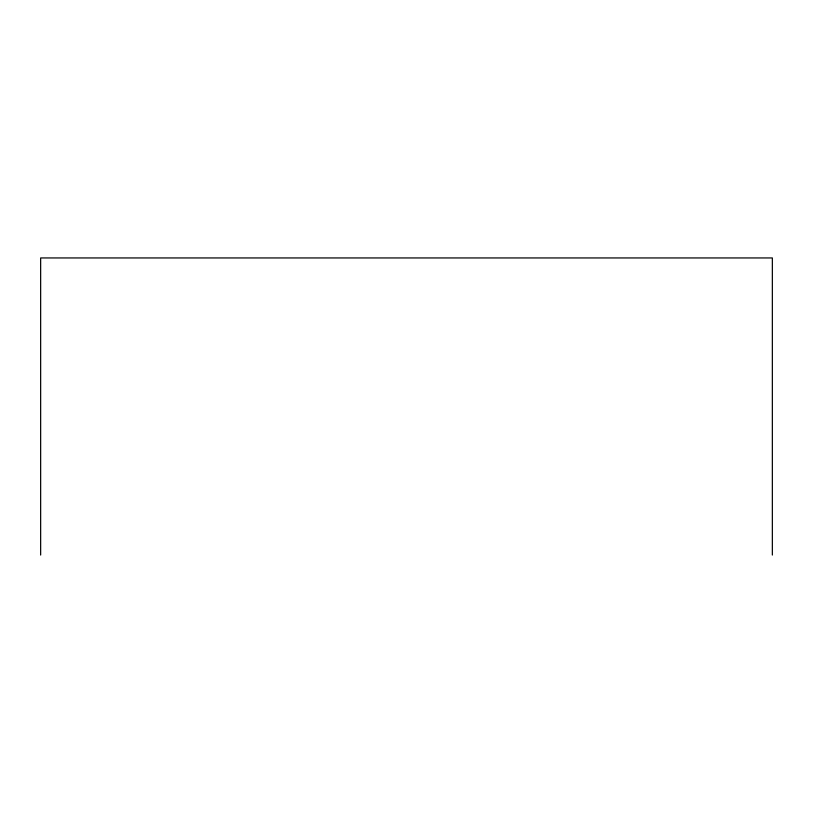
<?xml version="1.0" encoding="UTF-8"?>
<svg xmlns="http://www.w3.org/2000/svg" width="813" height="813" viewBox="0 0 813 813"><rect width="100%" height="100%" fill="white"/><g stroke="black" fill="none" stroke-linecap="round" stroke-linejoin="round"><path stroke-width="1.22" d="M772.35 555.055L772.35 257.945L40.65 257.945L40.65 555.055"/></g></svg>
